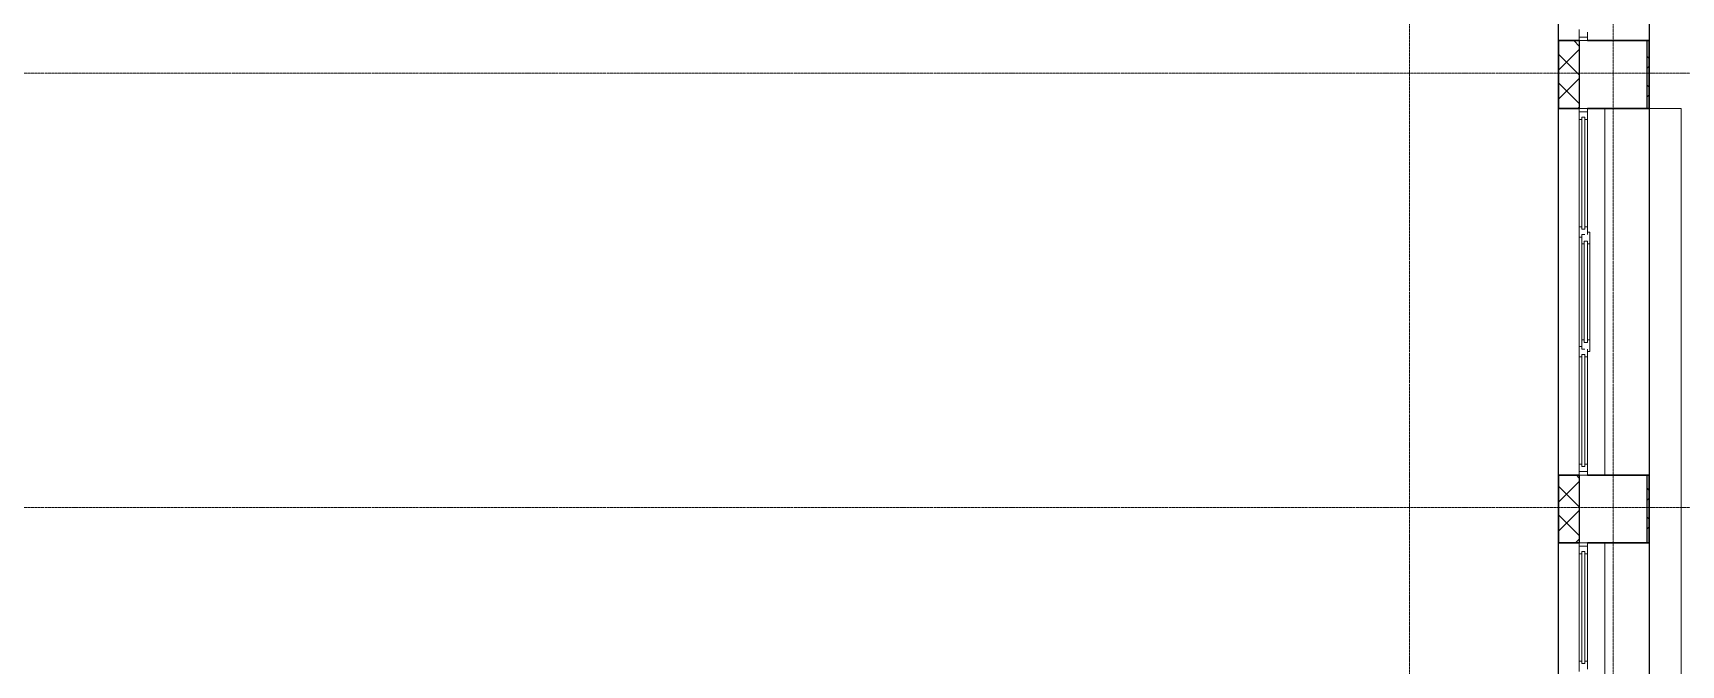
# Model space of a CAD drawing. Header units: millimetres. Extents: x -695119 to 412940, y -249585 to 622758.
# Drawn here: x 49 to 12194, y -43080 to -38424 of the extents above; entities that cross this region are included whole.
import ezdxf

# ---------------------------------------------------------------- set-up
doc = ezdxf.new("R2010")
doc.units = ezdxf.units.MM
doc.linetypes.add('ADSK_Линия сетки', pattern=[25, 20, -2.5, 0, -2.5])
for name, color, linetype, lineweight in [('Каркас_Импост', 8, 'Continuous', 9), ('Монтажный зазор', 8, 'Continuous', 9), ('Оси', 252, 'Continuous', 9), ('Остекление', 8, 'Continuous', 9), ('Перекрытия', 7, 'Continuous', 18), ('Стены разрез', 7, 'Continuous', 30), ('Стены штриховка', 7, 'Continuous', 9)]:
    doc.layers.add(name, color=color, linetype=linetype, lineweight=lineweight)
doc.layers.add('Стены', color=194, linetype='Continuous')

# ---------------------------------------------------------------- blocks, each defined once
blk = doc.blocks.new('1 этаж')
at = {"layer": 'Каркас_Импост', "color": 251, "lineweight": 18, "true_color": 0x636466}
for p, q in [((-33506, -119576), (-33506, -119657)), ((-33446, -119657), (-33446, -119594)), ((-33506, -119657), (-33446, -119657)), ((-33446, -120157), (-33506, -120157)), ((-33506, -120157), (-33506, -120238)), ((-33488, -120238), (-33488, -120220)), ((-33488, -120220), (-33464, -120220)), ((-33464, -120220), (-33464, -120238)), ((-33446, -120220), (-33446, -120157)), ((-33446, -120220), (-33446, -120238)), ((-33506, -120238), (-33488, -120238)), ((-33464, -120238), (-33446, -120238)), ((-33506, -121028), (-33506, -121104)), ((-33488, -121028), (-33506, -121028)), ((-33488, -121046), (-33488, -121028)), ((-33464, -121046), (-33488, -121046)), ((-33464, -121028), (-33446, -121028)), ((-33464, -121046), (-33464, -121028)), ((-33446, -121028), (-33446, -121046)), ((-33446, -121086), (-33446, -121046)), ((-33446, -121068), (-33428, -121068)), ((-33428, -121068), (-33428, -121153)), ((-33506, -121104), (-33488, -121104)), ((-33488, -121104), (-33488, -121086)), ((-33488, -121086), (-33464, -121086)), ((-33488, -121153), (-33488, -121104)), ((-33488, -121153), (-33470, -121153)), ((-33470, -121135), (-33446, -121135)), ((-33470, -121153), (-33470, -121135)), ((-33446, -121135), (-33446, -121153)), ((-33446, -121153), (-33428, -121153)), ((-33506, -121911), (-33506, -121987)), ((-33488, -121911), (-33506, -121911)), ((-33488, -121862), (-33470, -121862)), ((-33488, -121862), (-33488, -121911)), ((-33488, -121929), (-33488, -121911)), ((-33464, -121929), (-33488, -121929)), ((-33470, -121862), (-33470, -121880)), ((-33470, -121880), (-33446, -121880)), ((-33446, -121862), (-33428, -121862)), ((-33446, -121880), (-33446, -121862)), ((-33446, -121969), (-33446, -121929)), ((-33428, -121862), (-33428, -121947)), ((-33506, -121987), (-33488, -121987)), ((-33488, -121987), (-33488, -121969)), ((-33488, -121969), (-33464, -121969)), ((-33464, -121969), (-33464, -121987)), ((-33464, -121987), (-33446, -121987)), ((-33428, -121947), (-33446, -121947)), ((-33446, -121969), (-33446, -121987)), ((-33506, -122776), (-33506, -122857)), ((-33488, -122776), (-33506, -122776)), ((-33488, -122794), (-33488, -122776)), ((-33464, -122776), (-33446, -122776)), ((-33464, -122794), (-33464, -122776)), ((-33446, -122776), (-33446, -122794)), ((-33506, -122857), (-33446, -122857)), ((-33464, -122794), (-33488, -122794)), ((-33446, -122857), (-33446, -122794)), ((-33446, -123357), (-33506, -123357)), ((-33506, -123357), (-33506, -123438)), ((-33446, -123420), (-33446, -123357)), ((-33506, -123438), (-33488, -123438)), ((-33488, -123438), (-33488, -123420)), ((-33488, -123420), (-33464, -123420)), ((-33464, -123420), (-33464, -123438)), ((-33464, -123438), (-33446, -123438)), ((-33446, -123420), (-33446, -123438)), ((-33506, -124228), (-33506, -124304)), ((-33488, -124228), (-33506, -124228)), ((-33488, -124246), (-33488, -124228)), ((-33464, -124228), (-33446, -124228)), ((-33464, -124246), (-33464, -124228)), ((-33446, -124228), (-33446, -124246)), ((-33464, -124246), (-33488, -124246)), ((-33446, -124286), (-33446, -124246))]:
    blk.add_line(p, q, dxfattribs=at)
at = {"layer": 'Каркас_Импост', "color": 251, "true_color": 0x636466}
for p, q in [((-33506, -121028), (-33506, -120238)), ((-33446, -120238), (-33446, -121028)), ((-33506, -121911), (-33506, -121104)), ((-33488, -121862), (-33488, -121153)), ((-33428, -121153), (-33428, -121862)), ((-33506, -122776), (-33506, -121987)), ((-33446, -121987), (-33446, -122776)), ((-33506, -124228), (-33506, -123438)), ((-33446, -123438), (-33446, -124228))]:
    blk.add_line(p, q, dxfattribs=at)
at = {"layer": 'Монтажный зазор', "color": 251, "true_color": 0x636466}
for p, q in [((-33446, -119632), (-33506, -119632)), ((-33446, -120182), (-33506, -120182)), ((-33446, -122832), (-33506, -122832)), ((-33446, -123382), (-33506, -123382))]:
    blk.add_line(p, q, dxfattribs=at)
at = {"layer": 'Оси', "color": 251, "linetype": 'ADSK_Линия сетки', "true_color": 0x636466}
for p, q in [((-34756, -96281), (-34756, -160943)), ((-33256, -96281), (-33256, -160943)), ((-30136, -119897), (-72628, -119897)), ((-30136, -123097), (-72628, -123097))]:
    blk.add_line(p, q, dxfattribs=at)
at = {"layer": 'Остекление', "color": 251, "true_color": 0x636466}
for p, q in [((-33464, -121046), (-33464, -120220)), ((-33488, -121028), (-33488, -120238)), ((-33470, -121880), (-33470, -121135)), ((-33446, -121880), (-33446, -121135)), ((-33488, -122776), (-33488, -121987)), ((-33464, -122794), (-33464, -121969)), ((-33488, -124228), (-33488, -123438)), ((-33464, -124246), (-33464, -123420))]:
    blk.add_line(p, q, dxfattribs=at)
at = {"layer": 'Перекрытия', "color": 251, "true_color": 0x636466}
for p, q in [((-33318, -120157), (-33318, -122857)), ((-32756, -120157), (-32991, -120157)), ((-32756, -132645), (-32756, -120157)), ((-33318, -123357), (-33318, -126057))]:
    blk.add_line(p, q, dxfattribs=at)
at = {"layer": 'Стены', "color": 251, "true_color": 0x636466}
for p, q in [((-33658, -119657), (-33658, -117357)), ((-32991, -117357), (-32991, -119657)), ((-33506, -119657), (-33506, -120157)), ((-33006, -120157), (-33006, -119657)), ((-33658, -122857), (-33658, -120157)), ((-32991, -120157), (-32991, -122857)), ((-33506, -122857), (-33506, -123357)), ((-33006, -123357), (-33006, -122857)), ((-33658, -126057), (-33658, -123357)), ((-32991, -123357), (-32991, -126057))]:
    blk.add_line(p, q, dxfattribs=at)
at = {"layer": 'Стены разрез', "color": 251, "true_color": 0x636466}
for p, q in [((-33658, -119657), (-33658, -120157)), ((-33506, -119657), (-33658, -119657)), ((-32991, -119657), (-33446, -119657)), ((-32991, -120157), (-32991, -119657)), ((-33658, -120157), (-33506, -120157)), ((-33446, -120157), (-32991, -120157)), ((-33658, -122857), (-33658, -123357)), ((-33506, -122857), (-33658, -122857)), ((-32991, -122857), (-33446, -122857)), ((-32991, -123357), (-32991, -122857)), ((-33658, -123357), (-33506, -123357)), ((-33446, -123357), (-32991, -123357))]:
    blk.add_line(p, q, dxfattribs=at)
at = {"layer": 'Стены разрез', "color": 251, "linetype": 'Continuous', "lineweight": 9, "true_color": 0x636466}
for p, q in [((-33656, -119661), (-33654, -119659)), ((-33656, -119873), (-33506, -119723)), ((-33506, -119697), (-33543, -119659)), ((-33656, -119817), (-33658, -119820)), ((-33506, -119909), (-33656, -119759)), ((-32991, -119788), (-33006, -119773)), ((-33006, -119860), (-32991, -119845)), ((-33656, -120086), (-33506, -119936)), ((-33506, -120121), (-33656, -119971)), ((-32991, -120000), (-33006, -119985)), ((-33006, -120072), (-32991, -120057)), ((-33513, -120155), (-33506, -120148)), ((-33656, -123055), (-33506, -122905)), ((-33506, -122879), (-33525, -122859)), ((-33506, -123091), (-33656, -122941)), ((-32991, -122970), (-33006, -122955)), ((-33006, -123042), (-32991, -123027)), ((-33656, -123268), (-33506, -123118)), ((-33656, -123167), (-33658, -123164)), ((-33506, -123303), (-33656, -123153)), ((-32991, -123182), (-33006, -123167)), ((-33006, -123254), (-32991, -123239)), ((-33532, -123355), (-33506, -123330))]:
    blk.add_line(p, q, dxfattribs=at)
at = {"layer": 'Стены штриховка', "color": 251, "true_color": 0x636466}
for p, q in [((-33656, -119659), (-33656, -120155)), ((-33506, -119659), (-33656, -119659)), ((-33656, -120155), (-33506, -120155)), ((-33656, -122859), (-33656, -123355)), ((-33506, -122859), (-33656, -122859)), ((-33656, -123355), (-33506, -123355))]:
    blk.add_line(p, q, dxfattribs=at)

msp = doc.modelspace()

# ---------------------------------------------------------------- block references
msp.add_blockref('1 этаж', (44950.089, 81176.937))

doc.saveas('drawing.dxf')
